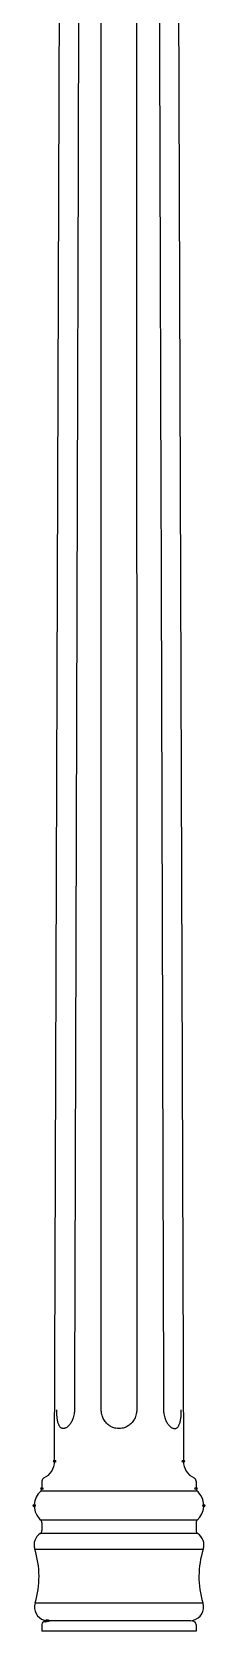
# Model space of a CAD drawing. Extents: x 0 to 131, y 0 to 347.
# Drawn here: x 47.2 to 55.1, y 178.7 to 251.3 of the extents above; entities that cross this region are included whole.
import ezdxf

# ---------------------------------------------------------------- set-up
doc = ezdxf.new("R2010")
doc.units = 0
doc.layers.add('LIVELLO_1', color=160, linetype='Continuous')

# ---------------------------------------------------------------- blocks, each defined once
blk = doc.blocks.new('AI9-BLK1')
at = {"layer": 'LIVELLO_1', "color": 7}
for p, q in [((-17.072, 12.268), (-16.84, 81.848)), ((-11.466, 81.848), (-11.234, 12.268)), ((-10.604, 10.914), (-17.7, 10.914)), ((-17.646, 11.371), (-17.646, 11.032)), ((-10.658, 11.371), (-10.658, 11.032)), ((-10.604, 9.595), (-17.7, 9.595)), ((-17.646, 9.477), (-17.646, 9.12)), ((-10.658, 9.477), (-10.658, 9.12)), ((-10.587, 8.989), (-17.72, 8.989)), ((-17.974, 8.272), (-10.332, 8.272)), ((-17.958, 5.833), (-10.348, 5.833)), ((-17.646, 4.85), (-17.646, 4.558)), ((-10.658, 4.558), (-17.646, 4.558)), ((-17.493, 5.008), (-17.282, 5.025)), ((-10.903, 5.025), (-17.403, 5.025)), ((-11.024, 5.025), (-17.282, 5.025)), ((-10.813, 5.008), (-11.024, 5.025)), ((-10.658, 4.85), (-10.658, 4.558))]:
    blk.add_line(p, q, dxfattribs=at)
blk.add_circle((-11.233, 12.268), 0.0482, dxfattribs=at)
for centre, major_axis, ratio in [((-17.072, 12.268), (-0.0003, -0.0479), 0.989183), ((-17.648, 11.032), (0.002, -0.051), 0.960424), ((-10.658, 11.032), (-0.0003, -0.051), 0.961136), ((-17.996, 10.254), (-0.0012, -0.0493), 0.978728), ((-10.309, 10.254), (-0.0004, -0.0493), 0.96325), ((-17.492, 5.008), (-0.0008, -0.0494), 0.96678), ((-17.404, 5.025), (0.0011, -0.0493), 0.97702)]:
    blk.add_ellipse(centre, major_axis=major_axis, ratio=ratio, dxfattribs=at)
for points, knots in [([(-11.523, 79.406), (-11.524, 79.474), (-11.524, 79.53), (-11.527, 79.587), (-11.53, 79.63), (-11.533, 79.673), (-11.538, 79.718), (-11.541, 79.747), (-11.544, 79.774), (-11.546, 79.806), (-11.551, 79.831), (-11.555, 79.861), (-11.56, 79.892), (-11.566, 79.92), (-11.572, 79.944), (-11.578, 79.973), (-11.586, 79.997), (-11.593, 80.021), (-11.6, 80.043), (-11.606, 80.065), (-11.614, 80.084), (-11.624, 80.104), (-11.634, 80.121), (-11.642, 80.139), (-11.652, 80.153), (-11.661, 80.167), (-11.672, 80.18), (-11.681, 80.194), (-11.692, 80.204), (-11.703, 80.212), (-11.712, 80.222), (-11.723, 80.228), (-11.735, 80.236), (-11.748, 80.24), (-11.759, 80.245), (-11.771, 80.25), (-11.784, 80.253), (-11.797, 80.257), (-11.81, 80.257), (-11.822, 80.257), (-11.837, 80.257), (-11.849, 80.253), (-11.862, 80.25), (-11.877, 80.249), (-11.89, 80.245), (-11.903, 80.24), (-11.918, 80.236), (-11.932, 80.228), (-11.947, 80.222), (-11.962, 80.212), (-11.977, 80.201), (-11.991, 80.194), (-12.006, 80.18), (-12.024, 80.167), (-12.036, 80.153), (-12.053, 80.139), (-12.069, 80.121), (-12.086, 80.104), (-12.102, 80.084), (-12.119, 80.067), (-12.133, 80.043), (-12.15, 80.021), (-12.164, 79.997), (-12.179, 79.973), (-12.193, 79.944), (-12.209, 79.92), (-12.223, 79.892), (-12.234, 79.861), (-12.248, 79.833), (-12.257, 79.806), (-12.267, 79.774), (-12.275, 79.747), (-12.285, 79.718), (-12.295, 79.673), (-12.303, 79.632), (-12.311, 79.587), (-12.319, 79.531), (-12.324, 79.474), (-12.324, 79.406), (-12.259, 57.802), (-12.193, 36.204), (-12.131, 14.607)], [0, 0, 0, 0, 1, 1, 1, 2, 2, 2, 3, 3, 3, 4, 4, 4, 5, 5, 5, 6, 6, 6, 7, 7, 7, 8, 8, 8, 9, 9, 9, 10, 10, 10, 11, 11, 11, 12, 12, 12, 13, 13, 13, 14, 14, 14, 15, 15, 15, 16, 16, 16, 17, 17, 17, 18, 18, 18, 19, 19, 19, 20, 20, 20, 21, 21, 21, 22, 22, 22, 23, 23, 23, 24, 24, 24, 25, 25, 25, 26, 26, 26, 27, 27, 27, 27]), ([(-16.174, 14.607), (-16.174, 14.539), (-16.179, 14.481), (-16.189, 14.424), (-16.196, 14.379), (-16.204, 14.335), (-16.216, 14.293), (-16.225, 14.261), (-16.232, 14.233), (-16.243, 14.202), (-16.255, 14.174), (-16.266, 14.147), (-16.279, 14.12), (-16.291, 14.091), (-16.305, 14.064), (-16.322, 14.037), (-16.334, 14.014), (-16.349, 13.991), (-16.364, 13.97), (-16.377, 13.949), (-16.393, 13.93), (-16.409, 13.912), (-16.424, 13.893), (-16.439, 13.876), (-16.455, 13.861), (-16.47, 13.849), (-16.486, 13.833), (-16.501, 13.822), (-16.515, 13.812), (-16.532, 13.803), (-16.545, 13.793), (-16.56, 13.785), (-16.574, 13.777), (-16.588, 13.771), (-16.602, 13.766), (-16.618, 13.761), (-16.63, 13.759), (-16.646, 13.753), (-16.657, 13.753), (-16.671, 13.753), (-16.685, 13.753), (-16.697, 13.753), (-16.71, 13.756), (-16.724, 13.759), (-16.736, 13.761), (-16.747, 13.766), (-16.76, 13.771), (-16.772, 13.78), (-16.783, 13.79), (-16.794, 13.798), (-16.806, 13.806), (-16.816, 13.817), (-16.825, 13.828), (-16.837, 13.839), (-16.845, 13.857), (-16.856, 13.871), (-16.866, 13.885), (-16.873, 13.903), (-16.884, 13.925), (-16.892, 13.941), (-16.899, 13.963), (-16.909, 13.987), (-16.915, 14.01), (-16.921, 14.035), (-16.93, 14.061), (-16.935, 14.089), (-16.94, 14.113), (-16.946, 14.145), (-16.949, 14.174), (-16.954, 14.201), (-16.959, 14.231), (-16.962, 14.26), (-16.964, 14.288), (-16.969, 14.333), (-16.971, 14.378), (-16.974, 14.421), (-16.976, 14.48), (-16.977, 14.539), (-16.977, 14.607)], [0, 0, 0, 0, 1, 1, 1, 2, 2, 2, 3, 3, 3, 4, 4, 4, 5, 5, 5, 6, 6, 6, 7, 7, 7, 8, 8, 8, 9, 9, 9, 10, 10, 10, 11, 11, 11, 12, 12, 12, 13, 13, 13, 14, 14, 14, 15, 15, 15, 16, 16, 16, 17, 17, 17, 18, 18, 18, 19, 19, 19, 20, 20, 20, 21, 21, 21, 22, 22, 22, 23, 23, 23, 24, 24, 24, 25, 25, 25, 26, 26, 26, 26]), ([(-14.153, 13.753), (-14.205, 13.753), (-14.248, 13.759), (-14.29, 13.766), (-14.326, 13.771), (-14.36, 13.78), (-14.391, 13.793), (-14.415, 13.799), (-14.44, 13.807), (-14.463, 13.817), (-14.488, 13.828), (-14.513, 13.844), (-14.54, 13.857), (-14.564, 13.871), (-14.59, 13.885), (-14.614, 13.906), (-14.641, 13.925), (-14.664, 13.944), (-14.686, 13.967), (-14.711, 13.987), (-14.734, 14.013), (-14.755, 14.037), (-14.778, 14.064), (-14.796, 14.091), (-14.815, 14.12), (-14.834, 14.147), (-14.849, 14.177), (-14.865, 14.206), (-14.879, 14.236), (-14.892, 14.261), (-14.902, 14.293), (-14.916, 14.335), (-14.93, 14.379), (-14.939, 14.424), (-14.949, 14.48), (-14.955, 14.539), (-14.955, 14.607)], [0, 0, 0, 0, 1, 1, 1, 2, 2, 2, 3, 3, 3, 4, 4, 4, 5, 5, 5, 6, 6, 6, 7, 7, 7, 8, 8, 8, 9, 9, 9, 10, 10, 10, 11, 11, 11, 12, 12, 12, 12]), ([(-13.349, 14.607), (-13.349, 14.539), (-13.355, 14.48), (-13.369, 14.421), (-13.376, 14.378), (-13.391, 14.335), (-13.404, 14.293), (-13.416, 14.261), (-13.427, 14.233), (-13.442, 14.202), (-13.456, 14.174), (-13.471, 14.147), (-13.49, 14.12), (-13.51, 14.089), (-13.529, 14.064), (-13.551, 14.035), (-13.572, 14.013), (-13.595, 13.987), (-13.619, 13.963), (-13.643, 13.941), (-13.667, 13.925), (-13.693, 13.903), (-13.718, 13.885), (-13.741, 13.871), (-13.768, 13.857), (-13.794, 13.844), (-13.819, 13.828), (-13.842, 13.817), (-13.867, 13.807), (-13.889, 13.799), (-13.915, 13.793), (-13.946, 13.78), (-13.979, 13.771), (-14.015, 13.766), (-14.057, 13.759), (-14.101, 13.753), (-14.153, 13.753)], [0, 0, 0, 0, 1, 1, 1, 2, 2, 2, 3, 3, 3, 4, 4, 4, 5, 5, 5, 6, 6, 6, 7, 7, 7, 8, 8, 8, 9, 9, 9, 10, 10, 10, 11, 11, 11, 12, 12, 12, 12]), ([(-12.131, 14.607), (-12.131, 14.539), (-12.127, 14.481), (-12.119, 14.424), (-12.111, 14.379), (-12.1, 14.335), (-12.091, 14.293), (-12.081, 14.261), (-12.073, 14.233), (-12.063, 14.202), (-12.052, 14.177), (-12.04, 14.147), (-12.027, 14.12), (-12.014, 14.091), (-12.001, 14.067), (-11.986, 14.037), (-11.972, 14.014), (-11.958, 13.992), (-11.944, 13.97), (-11.927, 13.952), (-11.913, 13.93), (-11.898, 13.912), (-11.884, 13.895), (-11.867, 13.879), (-11.853, 13.863), (-11.837, 13.849), (-11.822, 13.834), (-11.805, 13.822), (-11.79, 13.812), (-11.776, 13.803), (-11.759, 13.793), (-11.745, 13.785), (-11.731, 13.777), (-11.717, 13.771), (-11.703, 13.766), (-11.689, 13.761), (-11.675, 13.759), (-11.661, 13.753), (-11.649, 13.753), (-11.634, 13.753), (-11.621, 13.753), (-11.609, 13.753), (-11.597, 13.756), (-11.583, 13.759), (-11.571, 13.761), (-11.557, 13.766), (-11.546, 13.771), (-11.533, 13.78), (-11.523, 13.788), (-11.512, 13.798), (-11.5, 13.806), (-11.49, 13.815), (-11.479, 13.828), (-11.468, 13.839), (-11.461, 13.857), (-11.449, 13.871), (-11.44, 13.885), (-11.433, 13.903), (-11.422, 13.925), (-11.414, 13.941), (-11.406, 13.963), (-11.399, 13.987), (-11.391, 14.01), (-11.384, 14.035), (-11.376, 14.061), (-11.371, 14.089), (-11.365, 14.118), (-11.36, 14.145), (-11.355, 14.174), (-11.351, 14.202), (-11.348, 14.233), (-11.345, 14.26), (-11.34, 14.292), (-11.337, 14.333), (-11.334, 14.378), (-11.331, 14.421), (-11.329, 14.48), (-11.327, 14.539), (-11.327, 14.607)], [0, 0, 0, 0, 1, 1, 1, 2, 2, 2, 3, 3, 3, 4, 4, 4, 5, 5, 5, 6, 6, 6, 7, 7, 7, 8, 8, 8, 9, 9, 9, 10, 10, 10, 11, 11, 11, 12, 12, 12, 13, 13, 13, 14, 14, 14, 15, 15, 15, 16, 16, 16, 17, 17, 17, 18, 18, 18, 19, 19, 19, 20, 20, 20, 21, 21, 21, 22, 22, 22, 23, 23, 23, 24, 24, 24, 25, 25, 25, 26, 26, 26, 26]), ([(-17.7, 10.914), (-18.066, 10.589), (-18.097, 10.033), (-17.773, 9.668), (-17.751, 9.643), (-17.728, 9.617), (-17.7, 9.595)], [0, 0, 0, 0, 1, 1, 1, 2, 2, 2, 2]), ([(-10.604, 9.595), (-10.241, 9.92), (-10.208, 10.474), (-10.531, 10.839), (-10.556, 10.868), (-10.58, 10.89), (-10.604, 10.914)], [0, 0, 0, 0, 1, 1, 1, 2, 2, 2, 2]), ([(-17.958, 5.833), (-18.061, 5.503), (-17.874, 5.151), (-17.543, 5.049), (-17.497, 5.036), (-17.452, 5.03), (-17.403, 5.025)], [0, 0, 0, 0, 1, 1, 1, 2, 2, 2, 2]), ([(-10.903, 5.025), (-10.557, 5.047), (-10.297, 5.35), (-10.321, 5.691), (-10.325, 5.739), (-10.333, 5.787), (-10.348, 5.833)], [0, 0, 0, 0, 1, 1, 1, 2, 2, 2, 2])]:
    blk.add_open_spline(points, degree=3, knots=knots, dxfattribs=at)
for points in [[(-15.982, 79.406), (-16.045, 57.802), (-16.11, 36.204), (-16.174, 14.607)], [(-14.955, 14.607), (-14.954, 36.204), (-14.954, 57.802), (-14.954, 79.406)], [(-13.352, 79.406), (-13.352, 57.802), (-13.35, 36.204), (-13.349, 14.607)], [(-17.556, 11.513), (-17.263, 11.647), (-17.074, 11.945), (-17.072, 12.268)], [(-11.234, 12.268), (-11.234, 11.945), (-11.043, 11.647), (-10.748, 11.513)], [(-17.7, 10.914), (-17.667, 10.943), (-17.646, 10.986), (-17.646, 11.032)], [(-17.556, 11.513), (-17.611, 11.487), (-17.646, 11.432), (-17.646, 11.371)], [(-10.658, 11.371), (-10.658, 11.432), (-10.694, 11.487), (-10.748, 11.513)], [(-10.658, 11.032), (-10.658, 10.986), (-10.638, 10.943), (-10.604, 10.914)], [(-17.646, 9.477), (-17.646, 9.521), (-17.667, 9.564), (-17.7, 9.595)], [(-10.604, 9.595), (-10.638, 9.564), (-10.658, 9.521), (-10.658, 9.477)], [(-17.72, 8.989), (-17.958, 8.836), (-18.062, 8.543), (-17.974, 8.272)], [(-17.72, 8.989), (-17.674, 9.02), (-17.646, 9.067), (-17.646, 9.12)], [(-10.658, 9.12), (-10.658, 9.067), (-10.631, 9.02), (-10.587, 8.989)], [(-10.332, 8.272), (-10.244, 8.543), (-10.348, 8.836), (-10.587, 8.989)], [(-17.958, 5.833), (-17.713, 6.628), (-17.72, 7.48), (-17.974, 8.272)], [(-10.332, 8.272), (-10.587, 7.48), (-10.593, 6.628), (-10.348, 5.833)], [(-17.493, 5.008), (-17.577, 5.008), (-17.646, 4.934), (-17.646, 4.85)], [(-10.658, 4.85), (-10.658, 4.934), (-10.728, 5.008), (-10.813, 5.008)]]:
    blk.add_open_spline(points, degree=3, dxfattribs=at)

msp = doc.modelspace()

# ---------------------------------------------------------------- block references
at = {"layer": 'LIVELLO_1', "color": 7}
msp.add_blockref('AI9-BLK1', (65.317288, 174.114006), dxfattribs=at)

doc.saveas('drawing.dxf')
